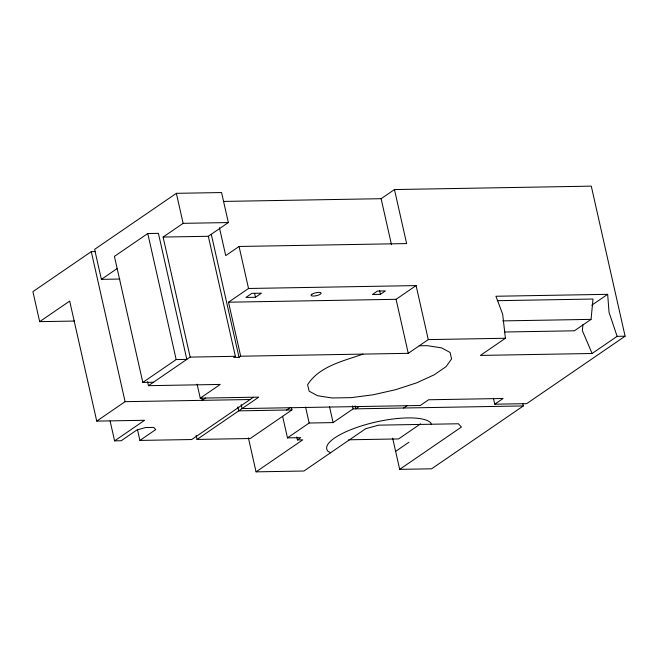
<?xml version="1.0" encoding="UTF-8"?>
<svg xmlns="http://www.w3.org/2000/svg" width="658" height="658" viewBox="0 0 658 658"><rect width="100%" height="100%" fill="white"/><g stroke="black" fill="none" stroke-linecap="round" stroke-linejoin="round"><path stroke-width="0.99" d="M582.939 324.567L582.363 330.661L592.101 353.486L617.122 336.337L625.1 336.197L591.287 186.148L394.463 189.553L381.114 198.7L223.778 201.422M504.505 332.01L574.385 330.801L591.065 319.369L592.998 299.036L497.251 300.69M95.385 251.562L91.281 251.636L32.9 291.65L39.661 321.655L74.609 321.055M147.556 381.681L148.453 385.678L190.154 357.097L163.102 237.061L208.323 236.28L228.342 222.56L221.573 192.547L176.36 193.329L94.62 249.349L101.381 279.354L119.797 279.041M142.819 382.43L176.179 359.564L186.823 359.383L158.413 233.343L147.779 233.524L114.418 256.39L142.819 382.43L153.454 382.249M39.661 321.655L69.69 301.076L96.742 421.112L144.62 420.289L114.591 440.868L110.1 420.956M101.381 279.354L117.231 268.497M163.102 237.061L183.121 223.342L228.342 222.56M394.463 189.553L406.636 243.575L239.068 246.47L225.727 255.617L219.41 227.61M240.688 356.217L228.515 302.203L248.535 288.484L416.103 285.588L428.276 339.602L408.256 353.321L240.688 356.217L239.027 357.36L233.705 357.459L235.375 356.315L208.323 236.28M255.46 297.276L261.465 293.164L251.891 293.328L245.886 297.449L255.46 297.276L254.613 293.509M96.742 421.112L125.102 401.676L250.106 399.521M197.096 384.149L200.246 398.148L220.266 384.428L148.453 385.678M137.432 429.427L139.907 440.424L155.724 429.592L153.742 427.396L145.657 427.535L137.004 429.913L121.187 440.753L114.591 440.868M205.567 398.057L202.236 400.344L201.554 397.342M380.414 294.34L385.424 290.91L377.437 291.05L372.436 294.48L380.414 294.34L379.51 290.334M228.515 302.203L396.083 299.308L416.103 285.588M253.445 397.235L191.725 439.528L139.907 440.424M196.142 435.44L197.046 439.437L258.767 397.136L200.246 398.148M286.625 410.033L289.956 407.746M291.494 407.935L291.946 409.934L250.237 438.516L197.046 439.437M282.611 416.3L287.472 437.874L309.161 423.012L333.096 422.6L353.116 408.881L523.34 405.937L522.896 403.93M296.766 436.928L297.441 439.931L300.772 437.644L287.472 437.874M248.387 437.841L256.052 471.852L302.762 439.84L297.441 439.931M359.112 406.545L355.781 408.832L355.098 405.83M403.65 408.001L406.989 405.715M617.122 336.337L609.053 312.377L607.655 294.323L495.943 296.256L502.663 314.211L505.41 338.27L480.389 355.419L592.101 353.486M591.805 305.18L607.655 294.323M420.61 423.842L398.6 438.927L348.682 439.791M395.623 451.355L408.963 442.209M392.645 438.146L399.677 469.36L461.398 427.067L458.429 423.768L378.63 425.15L365.651 428.72L303.93 471.021L256.052 471.852M493.418 398.246L494.758 404.201L503.107 398.485L428.629 399.768L420.289 405.484L242.086 408.569L241.182 404.571M523.34 405.937L431.599 468.809L399.677 469.36M625.1 336.197L526.68 403.65L494.758 404.201M362.977 354.103C343.451 361.077 319.475 366.054 307.607 384.7L309.145 391.165L317.584 395.738L332.093 397.967L351.249 397.638L373.176 394.775L395.738 389.668L416.72 382.816L434.066 374.879L446.075 366.646L451.585 358.914L450.047 352.449L441.608 347.876L427.1 345.647L419.253 345.787M502.687 320.898L591.065 319.369M428.276 339.602L505.41 338.27M190.154 357.097L235.375 356.315M291.946 409.934L238.747 410.855L237.842 406.858M330.629 452.72L327.964 451.281A54.014 15.521 -12.7 0 1 367.641 424.089A54.014 15.521 -12.7 0 1 430.908 422.995L431.204 424.245M381.114 198.7L391.485 244.718M396.083 299.308L408.256 353.321M352.441 405.879L353.116 408.881M329.494 406.595L333.096 422.6M305.559 407.006L309.161 423.012M239.068 246.47L248.535 288.484M211.3 234.322L239.027 357.36M176.36 193.329L183.121 223.342M147.779 233.524L176.179 359.564M91.281 251.636L125.102 401.676M311.843 294.299L311.152 294.99A5.141 1.481 -12.7 0 0 314.31 296.001A5.141 1.481 -12.7 0 0 320.356 294.151L321.055 293.46A5.141 1.481 -12.7 0 0 317.888 292.448A5.141 1.481 -12.7 0 0 311.843 294.299"/></g></svg>
